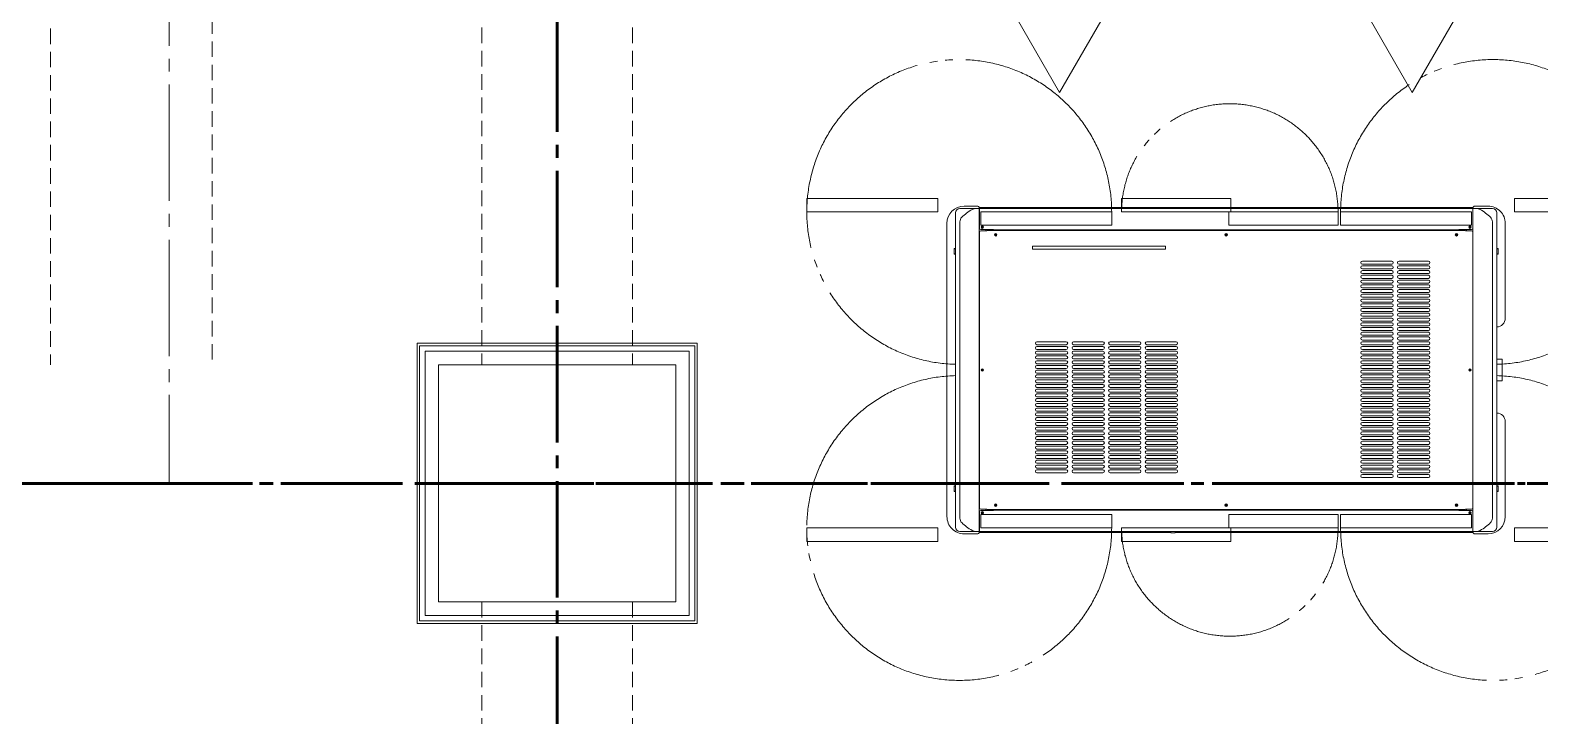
# Model space of a CAD drawing. Units: millimetres at full size, sheet at 1:30. Extents: x -16828 to 149130, y 47892 to 100313.
# Drawn here: x 22963 to 26464, y 54962 to 56552 of the extents above; entities that cross this region are included whole.
import ezdxf

# ---------------------------------------------------------------- set-up
doc = ezdxf.new("R2010")
doc.units = ezdxf.units.MM
doc.header["$LTSCALE"] = 30
for name, pattern in [('CHAIN2', [12, 9, -1, 1, -1]), ('DASHED1', [1.8, 1.2, -0.6]), ('DOUBLE_CHAIN1', [8.8, 5, -1, 0.6, -0.6, 0.6, -1]), ('LONG_DOUBLE_CHAIN', [21.8, 18, -1, 0.6, -0.6, 0.6, -1])]:
    doc.linetypes.add(name, pattern=pattern)
for name, color, linetype, lineweight in [('0-0', 7, 'CHAIN2', 15), ('0-1', 7, 'Continuous', 15), ('2-0_通芯', 7, 'DOUBLE_CHAIN1', 15), ('2-1_躯体', 7, 'Continuous', 15), ('2-3_間仕切り', 7, 'Continuous', 15), ('3-4_AIHO30-厨房機器', 7, 'Continuous', 15), ('3-9_AIHO32-厨房機器補助線', 7, 'LONG_DOUBLE_CHAIN', 15)]:
    doc.layers.add(name, color=color, linetype=linetype, lineweight=lineweight)

msp = doc.modelspace()

# ---------------------------------------------------------------- linework, layer by layer
at = {"layer": '0-0', "color": 1, "lineweight": 60}
for p, q in [((24184.96, 68105.86), (24184.96, 49250.86)), ((-9565.04, 55500.86), (35684.96, 55500.86))]:
    msp.add_line(p, q, dxfattribs=at)
at = {"layer": '0-0'}
msp.add_line((23284.96, 66505.86), (23284.96, 55500.86), dxfattribs=at)
at = {"layer": '0-0', "linetype": 'DASHED1'}
msp.add_line((23384.96, 63275.86), (23384.96, 55775.86), dxfattribs=at)
at = {"layer": '0-1', "linetype": 'DASHED1'}
for p, q in [((23009.96, 63845.86), (23009.96, 55775.86)), ((24009.96, 57745.86), (24009.96, 55775.86)), ((24359.96, 57745.86), (24359.96, 55775.86)), ((24009.96, 55225.86), (24009.96, 51225.86)), ((24359.96, 55225.86), (24359.96, 51225.86))]:
    msp.add_line(p, q, dxfattribs=at)
at = {"layer": '0-1'}
for p, q in [((23909.96, 55775.86), (23909.96, 55225.86)), ((23909.96, 55225.86), (24459.96, 55225.86))]:
    msp.add_line(p, q, dxfattribs=at)
msp.add_lwpolyline([(23909.96, 55775.86), (24459.96, 55775.86), (24459.96, 55225.86)], dxfattribs=at)
at = {"layer": '2-0_通芯', "color": 1, "lineweight": 60}
msp.add_line((-10727.74, 55500.86), (35684.96, 55500.86), dxfattribs=at)
at = {"layer": '2-1_躯体'}
for p, q in [((23909.96, 55775.86), (24459.96, 55775.86)), ((23909.96, 55775.86), (23909.96, 55225.86)), ((24459.96, 55775.86), (24459.96, 55225.86)), ((23909.96, 55225.86), (24459.96, 55225.86))]:
    msp.add_line(p, q, dxfattribs=at)
at = {"layer": '2-3_間仕切り'}
for p, q in [((23865.96, 55819.86), (23865.96, 55181.86)), ((23865.96, 55181.86), (24503.96, 55181.86))]:
    msp.add_line(p, q, dxfattribs=at)
for points in [[(23859.96, 55825.86), (24509.96, 55825.86), (24509.96, 55175.86)], [(23859.96, 55825.86), (23859.96, 55175.86), (24509.96, 55175.86)], [(23865.96, 55819.86), (24503.96, 55819.86), (24503.96, 55181.86)], [(23878.46, 55807.36), (24491.46, 55807.36), (24491.46, 55194.36)], [(23878.46, 55807.36), (23878.46, 55194.36), (24491.46, 55194.36)]]:
    msp.add_lwpolyline(points, dxfattribs=at)
at = {"layer": '3-4_AIHO30-厨房機器', "linetype": 'LONG_DOUBLE_CHAIN'}
for p, q in [((24763.96, 56161.36), (25067.46, 56161.36)), ((24763.96, 56161.36), (24763.96, 56130.36)), ((25067.46, 56161.36), (25067.46, 56130.36)), ((25747.46, 56161.36), (25747.46, 56130.36)), ((26708.96, 56161.36), (26405.46, 56161.36)), ((26405.46, 56161.36), (26405.46, 56130.36)), ((24763.96, 56130.36), (25067.46, 56130.36)), ((25470.96, 56130.36), (25167.46, 56130.36)), ((25167.46, 56099.36), (25167.46, 56130.36)), ((25470.96, 56099.36), (25470.96, 56130.36)), ((25747.46, 56130.36), (25493.96, 56130.36)), ((25742.46, 56130.36), (25995.96, 56130.36)), ((25742.46, 56099.36), (25742.46, 56130.36)), ((25995.96, 56099.36), (25995.96, 56130.36)), ((26001.96, 56130.36), (26305.46, 56130.36)), ((26001.96, 56099.36), (26001.96, 56130.36)), ((26305.46, 56099.36), (26305.46, 56130.36)), ((26708.96, 56130.36), (26405.46, 56130.36)), ((25470.96, 56099.36), (25167.46, 56099.36)), ((25742.46, 56099.36), (25995.96, 56099.36)), ((26001.96, 56099.36), (26305.46, 56099.36)), ((25470.96, 55428.36), (25167.46, 55428.36)), ((25167.46, 55428.36), (25167.46, 55397.36)), ((25470.96, 55428.36), (25470.96, 55397.36)), ((25742.46, 55428.36), (25995.96, 55428.36)), ((25742.46, 55428.36), (25742.46, 55397.36)), ((25995.96, 55428.36), (25995.96, 55397.36)), ((26001.96, 55428.36), (26305.46, 55428.36)), ((26001.96, 55428.36), (26001.96, 55397.36)), ((26305.46, 55428.36), (26305.46, 55397.36)), ((24763.96, 55397.36), (25067.46, 55397.36)), ((24763.96, 55366.36), (24763.96, 55397.36)), ((25067.46, 55366.36), (25067.46, 55397.36)), ((25470.96, 55397.36), (25167.46, 55397.36)), ((25747.46, 55397.36), (25493.96, 55397.36)), ((25742.46, 55397.36), (25995.96, 55397.36)), ((25747.46, 55366.36), (25747.46, 55397.36)), ((26001.96, 55397.36), (26305.46, 55397.36)), ((26708.96, 55397.36), (26405.46, 55397.36)), ((26405.46, 55366.36), (26405.46, 55397.36)), ((24763.96, 55366.36), (25067.46, 55366.36)), ((26708.96, 55366.36), (26405.46, 55366.36))]:
    msp.add_line(p, q, dxfattribs=at)
at = {"layer": '3-4_AIHO30-厨房機器'}
for p, q in [((25108.96, 56128.36), (25108.96, 55399.36)), ((25118.96, 56138.36), (25163.96, 56138.36)), ((25128.84, 56143.86), (25159.45, 56143.86)), ((25162.22, 56143.02), (25163.16, 56142.4)), ((25163.96, 56140.9), (25163.96, 56138.36)), ((26308.96, 56140.86), (25163.96, 56140.86)), ((25163.96, 56138.36), (25163.96, 55389.36)), ((25164.46, 56137.86), (25163.96, 56137.86)), ((25164.46, 56137.36), (25163.96, 56137.36)), ((25164.46, 56092.56), (25164.46, 56138.36)), ((26308.46, 56138.36), (25164.46, 56138.36)), ((25761.46, 56139.86), (25711.46, 56139.86)), ((26308.46, 56092.56), (26308.46, 56138.36)), ((26308.46, 56137.86), (26308.96, 56137.86)), ((26308.46, 56137.36), (26308.96, 56137.36)), ((26308.96, 56138.36), (26308.96, 56140.9)), ((26308.96, 56138.36), (26353.96, 56138.36)), ((26308.96, 55389.36), (26308.96, 56138.36)), ((26309.76, 56142.4), (26310.7, 56143.02)), ((26343.96, 56143.86), (26313.47, 56143.86)), ((25088.96, 55423.86), (25088.96, 56103.86)), ((25118.96, 55420.22), (25118.96, 56107.5)), ((25167.46, 56089.56), (25196.96, 56089.56)), ((25178.96, 56089.56), (25178.96, 56086.76)), ((25196.96, 56087.36), (25196.96, 56089.56)), ((26275.96, 56088.76), (25196.96, 56088.76)), ((26305.46, 56089.56), (26275.96, 56089.56)), ((26275.96, 56087.36), (26275.96, 56089.56)), ((26293.96, 56086.76), (26293.96, 56089.56)), ((26353.96, 56107.5), (26353.96, 55420.22)), ((26383.96, 55883.86), (26383.96, 56103.86)), ((25163.96, 56072.61), (25164.46, 56072.61)), ((25164.46, 56083.76), (25164.46, 55443.96)), ((25167.46, 56086.76), (25181.46, 56086.76)), ((25181.46, 56087.36), (26291.46, 56087.36)), ((25181.46, 56087.36), (25181.46, 56086.76)), ((25738.06, 56077.56), (25734.86, 56077.56)), ((26291.46, 56087.36), (26291.46, 56086.76)), ((26305.46, 56086.76), (26291.46, 56086.76)), ((26308.46, 56083.76), (26308.46, 55443.96)), ((26308.96, 56072.61), (26308.46, 56072.61)), ((25108.96, 56046.67), (25105.76, 56045.81)), ((25105.76, 56032.31), (25105.76, 56045.81)), ((25108.96, 56045.17), (25105.76, 56043.83)), ((25108.96, 56032.95), (25105.76, 56034.29)), ((25105.76, 56032.31), (25108.96, 56031.45)), ((25163.96, 56053.36), (25164.46, 56053.36)), ((25163.96, 56052.61), (25164.46, 56052.61)), ((25287.46, 56050.86), (25287.46, 56043.86)), ((25595.46, 56050.86), (25287.46, 56050.86)), ((25287.46, 56043.86), (25595.46, 56043.86)), ((25595.46, 56043.86), (25595.46, 56050.86)), ((26308.96, 56053.36), (26308.46, 56053.36)), ((26308.96, 56052.61), (26308.46, 56052.61)), ((26367.16, 56045.81), (26363.96, 56046.67)), ((26363.96, 56045.17), (26367.16, 56043.83)), ((26363.96, 56032.95), (26367.16, 56034.29)), ((26363.96, 56031.45), (26367.16, 56032.31)), ((26367.16, 56045.81), (26367.16, 56032.31)), ((26120.46, 56016.36), (26052.46, 56016.36)), ((26052.46, 56009.36), (26120.46, 56009.36)), ((26120.46, 56005.36), (26052.46, 56005.36)), ((26052.46, 55998.36), (26120.46, 55998.36)), ((26120.46, 55994.36), (26052.46, 55994.36)), ((26052.46, 55987.36), (26120.46, 55987.36)), ((26205.46, 56016.36), (26137.46, 56016.36)), ((26137.46, 56009.36), (26205.46, 56009.36)), ((26205.46, 56005.36), (26137.46, 56005.36)), ((26137.46, 55998.36), (26205.46, 55998.36)), ((26205.46, 55994.36), (26137.46, 55994.36)), ((26137.46, 55987.36), (26205.46, 55987.36)), ((26120.46, 55983.36), (26052.46, 55983.36)), ((26052.46, 55976.36), (26120.46, 55976.36)), ((26120.46, 55972.36), (26052.46, 55972.36)), ((26052.46, 55965.36), (26120.46, 55965.36)), ((26120.46, 55961.36), (26052.46, 55961.36)), ((26052.46, 55954.36), (26120.46, 55954.36)), ((26120.46, 55950.36), (26052.46, 55950.36)), ((26205.46, 55983.36), (26137.46, 55983.36)), ((26137.46, 55976.36), (26205.46, 55976.36)), ((26205.46, 55972.36), (26137.46, 55972.36)), ((26137.46, 55965.36), (26205.46, 55965.36)), ((26205.46, 55961.36), (26137.46, 55961.36)), ((26137.46, 55954.36), (26205.46, 55954.36)), ((26205.46, 55950.36), (26137.46, 55950.36)), ((26052.46, 55943.36), (26120.46, 55943.36)), ((26120.46, 55939.36), (26052.46, 55939.36)), ((26052.46, 55932.36), (26120.46, 55932.36)), ((26120.46, 55928.36), (26052.46, 55928.36)), ((26052.46, 55921.36), (26120.46, 55921.36)), ((26120.46, 55917.36), (26052.46, 55917.36)), ((26137.46, 55943.36), (26205.46, 55943.36)), ((26205.46, 55939.36), (26137.46, 55939.36)), ((26137.46, 55932.36), (26205.46, 55932.36)), ((26205.46, 55928.36), (26137.46, 55928.36)), ((26137.46, 55921.36), (26205.46, 55921.36)), ((26205.46, 55917.36), (26137.46, 55917.36)), ((26052.46, 55910.36), (26120.46, 55910.36)), ((26120.46, 55906.36), (26052.46, 55906.36)), ((26052.46, 55899.36), (26120.46, 55899.36)), ((26120.46, 55895.36), (26052.46, 55895.36)), ((26052.46, 55888.36), (26120.46, 55888.36)), ((26120.46, 55884.36), (26052.46, 55884.36)), ((26137.46, 55910.36), (26205.46, 55910.36)), ((26205.46, 55906.36), (26137.46, 55906.36)), ((26137.46, 55899.36), (26205.46, 55899.36)), ((26205.46, 55895.36), (26137.46, 55895.36)), ((26137.46, 55888.36), (26205.46, 55888.36)), ((26205.46, 55884.36), (26137.46, 55884.36)), ((26052.46, 55877.36), (26120.46, 55877.36)), ((26120.46, 55873.36), (26052.46, 55873.36)), ((26052.46, 55866.36), (26120.46, 55866.36)), ((26120.46, 55862.36), (26052.46, 55862.36)), ((26052.46, 55855.36), (26120.46, 55855.36)), ((26120.46, 55851.36), (26052.46, 55851.36)), ((26052.46, 55844.36), (26120.46, 55844.36)), ((26137.46, 55877.36), (26205.46, 55877.36)), ((26205.46, 55873.36), (26137.46, 55873.36)), ((26137.46, 55866.36), (26205.46, 55866.36)), ((26205.46, 55862.36), (26137.46, 55862.36)), ((26137.46, 55855.36), (26205.46, 55855.36)), ((26205.46, 55851.36), (26137.46, 55851.36)), ((26137.46, 55844.36), (26205.46, 55844.36)), ((25365.46, 55829.36), (25297.46, 55829.36)), ((25297.46, 55822.36), (25365.46, 55822.36)), ((25365.46, 55818.36), (25297.46, 55818.36)), ((25297.46, 55811.36), (25365.46, 55811.36)), ((25450.46, 55829.36), (25382.46, 55829.36)), ((25382.46, 55822.36), (25450.46, 55822.36)), ((25450.46, 55818.36), (25382.46, 55818.36)), ((25382.46, 55811.36), (25450.46, 55811.36)), ((25535.46, 55829.36), (25467.46, 55829.36)), ((25467.46, 55822.36), (25535.46, 55822.36)), ((25535.46, 55818.36), (25467.46, 55818.36)), ((25467.46, 55811.36), (25535.46, 55811.36)), ((25620.46, 55829.36), (25552.46, 55829.36)), ((25552.46, 55822.36), (25620.46, 55822.36)), ((25620.46, 55818.36), (25552.46, 55818.36)), ((25552.46, 55811.36), (25620.46, 55811.36)), ((26120.46, 55840.36), (26052.46, 55840.36)), ((26052.46, 55833.36), (26120.46, 55833.36)), ((26120.46, 55829.36), (26052.46, 55829.36)), ((26052.46, 55822.36), (26120.46, 55822.36)), ((26120.46, 55818.36), (26052.46, 55818.36)), ((26052.46, 55811.36), (26120.46, 55811.36)), ((26205.46, 55840.36), (26137.46, 55840.36)), ((26137.46, 55833.36), (26205.46, 55833.36)), ((26205.46, 55829.36), (26137.46, 55829.36)), ((26137.46, 55822.36), (26205.46, 55822.36)), ((26205.46, 55818.36), (26137.46, 55818.36)), ((26137.46, 55811.36), (26205.46, 55811.36)), ((25365.46, 55807.36), (25297.46, 55807.36)), ((25297.46, 55800.36), (25365.46, 55800.36)), ((25365.46, 55796.36), (25297.46, 55796.36)), ((25297.46, 55789.36), (25365.46, 55789.36)), ((25365.46, 55785.36), (25297.46, 55785.36)), ((25297.46, 55778.36), (25365.46, 55778.36)), ((25365.46, 55774.36), (25297.46, 55774.36)), ((25450.46, 55807.36), (25382.46, 55807.36)), ((25382.46, 55800.36), (25450.46, 55800.36)), ((25450.46, 55796.36), (25382.46, 55796.36)), ((25382.46, 55789.36), (25450.46, 55789.36)), ((25450.46, 55785.36), (25382.46, 55785.36)), ((25382.46, 55778.36), (25450.46, 55778.36)), ((25450.46, 55774.36), (25382.46, 55774.36)), ((25535.46, 55807.36), (25467.46, 55807.36)), ((25467.46, 55800.36), (25535.46, 55800.36)), ((25535.46, 55796.36), (25467.46, 55796.36)), ((25467.46, 55789.36), (25535.46, 55789.36)), ((25535.46, 55785.36), (25467.46, 55785.36)), ((25467.46, 55778.36), (25535.46, 55778.36)), ((25535.46, 55774.36), (25467.46, 55774.36)), ((25620.46, 55807.36), (25552.46, 55807.36)), ((25552.46, 55800.36), (25620.46, 55800.36)), ((25620.46, 55796.36), (25552.46, 55796.36)), ((25552.46, 55789.36), (25620.46, 55789.36)), ((25620.46, 55785.36), (25552.46, 55785.36)), ((25552.46, 55778.36), (25620.46, 55778.36)), ((25620.46, 55774.36), (25552.46, 55774.36)), ((26120.46, 55807.36), (26052.46, 55807.36)), ((26052.46, 55800.36), (26120.46, 55800.36)), ((26120.46, 55796.36), (26052.46, 55796.36)), ((26052.46, 55789.36), (26120.46, 55789.36)), ((26120.46, 55785.36), (26052.46, 55785.36)), ((26052.46, 55778.36), (26120.46, 55778.36)), ((26120.46, 55774.36), (26052.46, 55774.36)), ((26205.46, 55807.36), (26137.46, 55807.36)), ((26137.46, 55800.36), (26205.46, 55800.36)), ((26205.46, 55796.36), (26137.46, 55796.36)), ((26137.46, 55789.36), (26205.46, 55789.36)), ((26205.46, 55785.36), (26137.46, 55785.36)), ((26137.46, 55778.36), (26205.46, 55778.36)), ((26205.46, 55774.36), (26137.46, 55774.36)), ((26376.96, 55788.86), (26363.96, 55788.86)), ((26376.96, 55738.86), (26376.96, 55788.86)), ((25297.46, 55767.36), (25365.46, 55767.36)), ((25365.46, 55763.36), (25297.46, 55763.36)), ((25297.46, 55756.36), (25365.46, 55756.36)), ((25365.46, 55752.36), (25297.46, 55752.36)), ((25297.46, 55745.36), (25365.46, 55745.36)), ((25365.46, 55741.36), (25297.46, 55741.36)), ((25382.46, 55767.36), (25450.46, 55767.36)), ((25450.46, 55763.36), (25382.46, 55763.36)), ((25382.46, 55756.36), (25450.46, 55756.36)), ((25450.46, 55752.36), (25382.46, 55752.36)), ((25382.46, 55745.36), (25450.46, 55745.36)), ((25450.46, 55741.36), (25382.46, 55741.36)), ((25467.46, 55767.36), (25535.46, 55767.36)), ((25535.46, 55763.36), (25467.46, 55763.36)), ((25467.46, 55756.36), (25535.46, 55756.36)), ((25535.46, 55752.36), (25467.46, 55752.36)), ((25467.46, 55745.36), (25535.46, 55745.36)), ((25535.46, 55741.36), (25467.46, 55741.36)), ((25552.46, 55767.36), (25620.46, 55767.36)), ((25620.46, 55763.36), (25552.46, 55763.36)), ((25552.46, 55756.36), (25620.46, 55756.36)), ((25620.46, 55752.36), (25552.46, 55752.36)), ((25552.46, 55745.36), (25620.46, 55745.36)), ((25620.46, 55741.36), (25552.46, 55741.36)), ((26052.46, 55767.36), (26120.46, 55767.36)), ((26120.46, 55763.36), (26052.46, 55763.36)), ((26052.46, 55756.36), (26120.46, 55756.36)), ((26120.46, 55752.36), (26052.46, 55752.36)), ((26052.46, 55745.36), (26120.46, 55745.36)), ((26120.46, 55741.36), (26052.46, 55741.36)), ((26137.46, 55767.36), (26205.46, 55767.36)), ((26205.46, 55763.36), (26137.46, 55763.36)), ((26137.46, 55756.36), (26205.46, 55756.36)), ((26205.46, 55752.36), (26137.46, 55752.36)), ((26137.46, 55745.36), (26205.46, 55745.36)), ((26205.46, 55741.36), (26137.46, 55741.36)), ((26376.96, 55738.86), (26363.96, 55738.86)), ((25297.46, 55734.36), (25365.46, 55734.36)), ((25365.46, 55730.36), (25297.46, 55730.36)), ((25297.46, 55723.36), (25365.46, 55723.36)), ((25365.46, 55719.36), (25297.46, 55719.36)), ((25297.46, 55712.36), (25365.46, 55712.36)), ((25365.46, 55708.36), (25297.46, 55708.36)), ((25382.46, 55734.36), (25450.46, 55734.36)), ((25450.46, 55730.36), (25382.46, 55730.36)), ((25382.46, 55723.36), (25450.46, 55723.36)), ((25450.46, 55719.36), (25382.46, 55719.36)), ((25382.46, 55712.36), (25450.46, 55712.36)), ((25450.46, 55708.36), (25382.46, 55708.36)), ((25467.46, 55734.36), (25535.46, 55734.36)), ((25535.46, 55730.36), (25467.46, 55730.36)), ((25467.46, 55723.36), (25535.46, 55723.36)), ((25535.46, 55719.36), (25467.46, 55719.36)), ((25467.46, 55712.36), (25535.46, 55712.36)), ((25535.46, 55708.36), (25467.46, 55708.36)), ((25552.46, 55734.36), (25620.46, 55734.36)), ((25620.46, 55730.36), (25552.46, 55730.36)), ((25552.46, 55723.36), (25620.46, 55723.36)), ((25620.46, 55719.36), (25552.46, 55719.36)), ((25552.46, 55712.36), (25620.46, 55712.36)), ((25620.46, 55708.36), (25552.46, 55708.36)), ((26052.46, 55734.36), (26120.46, 55734.36)), ((26120.46, 55730.36), (26052.46, 55730.36)), ((26052.46, 55723.36), (26120.46, 55723.36)), ((26120.46, 55719.36), (26052.46, 55719.36)), ((26052.46, 55712.36), (26120.46, 55712.36)), ((26120.46, 55708.36), (26052.46, 55708.36)), ((26137.46, 55734.36), (26205.46, 55734.36)), ((26205.46, 55730.36), (26137.46, 55730.36)), ((26137.46, 55723.36), (26205.46, 55723.36)), ((26205.46, 55719.36), (26137.46, 55719.36)), ((26137.46, 55712.36), (26205.46, 55712.36)), ((26205.46, 55708.36), (26137.46, 55708.36)), ((25297.46, 55701.36), (25365.46, 55701.36)), ((25365.46, 55697.36), (25297.46, 55697.36)), ((25297.46, 55690.36), (25365.46, 55690.36)), ((25365.46, 55686.36), (25297.46, 55686.36)), ((25297.46, 55679.36), (25365.46, 55679.36)), ((25365.46, 55675.36), (25297.46, 55675.36)), ((25297.46, 55668.36), (25365.46, 55668.36)), ((25382.46, 55701.36), (25450.46, 55701.36)), ((25450.46, 55697.36), (25382.46, 55697.36)), ((25382.46, 55690.36), (25450.46, 55690.36)), ((25450.46, 55686.36), (25382.46, 55686.36)), ((25382.46, 55679.36), (25450.46, 55679.36)), ((25450.46, 55675.36), (25382.46, 55675.36)), ((25382.46, 55668.36), (25450.46, 55668.36)), ((25467.46, 55701.36), (25535.46, 55701.36)), ((25535.46, 55697.36), (25467.46, 55697.36)), ((25467.46, 55690.36), (25535.46, 55690.36)), ((25535.46, 55686.36), (25467.46, 55686.36)), ((25467.46, 55679.36), (25535.46, 55679.36)), ((25535.46, 55675.36), (25467.46, 55675.36)), ((25467.46, 55668.36), (25535.46, 55668.36)), ((25552.46, 55701.36), (25620.46, 55701.36)), ((25620.46, 55697.36), (25552.46, 55697.36)), ((25552.46, 55690.36), (25620.46, 55690.36)), ((25620.46, 55686.36), (25552.46, 55686.36)), ((25552.46, 55679.36), (25620.46, 55679.36)), ((25620.46, 55675.36), (25552.46, 55675.36)), ((25552.46, 55668.36), (25620.46, 55668.36)), ((26052.46, 55701.36), (26120.46, 55701.36)), ((26120.46, 55697.36), (26052.46, 55697.36)), ((26052.46, 55690.36), (26120.46, 55690.36)), ((26120.46, 55686.36), (26052.46, 55686.36)), ((26052.46, 55679.36), (26120.46, 55679.36)), ((26120.46, 55675.36), (26052.46, 55675.36)), ((26052.46, 55668.36), (26120.46, 55668.36)), ((26137.46, 55701.36), (26205.46, 55701.36)), ((26205.46, 55697.36), (26137.46, 55697.36)), ((26137.46, 55690.36), (26205.46, 55690.36)), ((26205.46, 55686.36), (26137.46, 55686.36)), ((26137.46, 55679.36), (26205.46, 55679.36)), ((26205.46, 55675.36), (26137.46, 55675.36)), ((26137.46, 55668.36), (26205.46, 55668.36)), ((25365.46, 55664.36), (25297.46, 55664.36)), ((25297.46, 55657.36), (25365.46, 55657.36)), ((25365.46, 55653.36), (25297.46, 55653.36)), ((25297.46, 55646.36), (25365.46, 55646.36)), ((25365.46, 55642.36), (25297.46, 55642.36)), ((25297.46, 55635.36), (25365.46, 55635.36)), ((25450.46, 55664.36), (25382.46, 55664.36)), ((25382.46, 55657.36), (25450.46, 55657.36)), ((25450.46, 55653.36), (25382.46, 55653.36)), ((25382.46, 55646.36), (25450.46, 55646.36)), ((25450.46, 55642.36), (25382.46, 55642.36)), ((25382.46, 55635.36), (25450.46, 55635.36)), ((25535.46, 55664.36), (25467.46, 55664.36)), ((25467.46, 55657.36), (25535.46, 55657.36)), ((25535.46, 55653.36), (25467.46, 55653.36)), ((25467.46, 55646.36), (25535.46, 55646.36)), ((25535.46, 55642.36), (25467.46, 55642.36)), ((25467.46, 55635.36), (25535.46, 55635.36)), ((25620.46, 55664.36), (25552.46, 55664.36)), ((25552.46, 55657.36), (25620.46, 55657.36)), ((25620.46, 55653.36), (25552.46, 55653.36)), ((25552.46, 55646.36), (25620.46, 55646.36)), ((25620.46, 55642.36), (25552.46, 55642.36)), ((25552.46, 55635.36), (25620.46, 55635.36)), ((26120.46, 55664.36), (26052.46, 55664.36)), ((26052.46, 55657.36), (26120.46, 55657.36)), ((26120.46, 55653.36), (26052.46, 55653.36)), ((26052.46, 55646.36), (26120.46, 55646.36)), ((26120.46, 55642.36), (26052.46, 55642.36)), ((26052.46, 55635.36), (26120.46, 55635.36)), ((26205.46, 55664.36), (26137.46, 55664.36)), ((26137.46, 55657.36), (26205.46, 55657.36)), ((26205.46, 55653.36), (26137.46, 55653.36)), ((26137.46, 55646.36), (26205.46, 55646.36)), ((26205.46, 55642.36), (26137.46, 55642.36)), ((26137.46, 55635.36), (26205.46, 55635.36)), ((26383.96, 55643.86), (26383.96, 55423.86)), ((25365.46, 55631.36), (25297.46, 55631.36)), ((25297.46, 55624.36), (25365.46, 55624.36)), ((25365.46, 55620.36), (25297.46, 55620.36)), ((25297.46, 55613.36), (25365.46, 55613.36)), ((25365.46, 55609.36), (25297.46, 55609.36)), ((25297.46, 55602.36), (25365.46, 55602.36)), ((25365.46, 55598.36), (25297.46, 55598.36)), ((25450.46, 55631.36), (25382.46, 55631.36)), ((25382.46, 55624.36), (25450.46, 55624.36)), ((25450.46, 55620.36), (25382.46, 55620.36)), ((25382.46, 55613.36), (25450.46, 55613.36)), ((25450.46, 55609.36), (25382.46, 55609.36)), ((25382.46, 55602.36), (25450.46, 55602.36)), ((25450.46, 55598.36), (25382.46, 55598.36)), ((25535.46, 55631.36), (25467.46, 55631.36)), ((25467.46, 55624.36), (25535.46, 55624.36)), ((25535.46, 55620.36), (25467.46, 55620.36)), ((25467.46, 55613.36), (25535.46, 55613.36)), ((25535.46, 55609.36), (25467.46, 55609.36)), ((25467.46, 55602.36), (25535.46, 55602.36)), ((25535.46, 55598.36), (25467.46, 55598.36)), ((25620.46, 55631.36), (25552.46, 55631.36)), ((25552.46, 55624.36), (25620.46, 55624.36)), ((25620.46, 55620.36), (25552.46, 55620.36)), ((25552.46, 55613.36), (25620.46, 55613.36)), ((25620.46, 55609.36), (25552.46, 55609.36)), ((25552.46, 55602.36), (25620.46, 55602.36)), ((25620.46, 55598.36), (25552.46, 55598.36)), ((26120.46, 55631.36), (26052.46, 55631.36)), ((26052.46, 55624.36), (26120.46, 55624.36)), ((26120.46, 55620.36), (26052.46, 55620.36)), ((26052.46, 55613.36), (26120.46, 55613.36)), ((26120.46, 55609.36), (26052.46, 55609.36)), ((26052.46, 55602.36), (26120.46, 55602.36)), ((26120.46, 55598.36), (26052.46, 55598.36)), ((26205.46, 55631.36), (26137.46, 55631.36)), ((26137.46, 55624.36), (26205.46, 55624.36)), ((26205.46, 55620.36), (26137.46, 55620.36)), ((26137.46, 55613.36), (26205.46, 55613.36)), ((26205.46, 55609.36), (26137.46, 55609.36)), ((26137.46, 55602.36), (26205.46, 55602.36)), ((26205.46, 55598.36), (26137.46, 55598.36)), ((25297.46, 55591.36), (25365.46, 55591.36)), ((25365.46, 55587.36), (25297.46, 55587.36)), ((25297.46, 55580.36), (25365.46, 55580.36)), ((25365.46, 55576.36), (25297.46, 55576.36)), ((25297.46, 55569.36), (25365.46, 55569.36)), ((25365.46, 55565.36), (25297.46, 55565.36)), ((25382.46, 55591.36), (25450.46, 55591.36)), ((25450.46, 55587.36), (25382.46, 55587.36)), ((25382.46, 55580.36), (25450.46, 55580.36)), ((25450.46, 55576.36), (25382.46, 55576.36)), ((25382.46, 55569.36), (25450.46, 55569.36)), ((25450.46, 55565.36), (25382.46, 55565.36)), ((25467.46, 55591.36), (25535.46, 55591.36)), ((25535.46, 55587.36), (25467.46, 55587.36)), ((25467.46, 55580.36), (25535.46, 55580.36)), ((25535.46, 55576.36), (25467.46, 55576.36)), ((25467.46, 55569.36), (25535.46, 55569.36)), ((25535.46, 55565.36), (25467.46, 55565.36)), ((25552.46, 55591.36), (25620.46, 55591.36)), ((25620.46, 55587.36), (25552.46, 55587.36)), ((25552.46, 55580.36), (25620.46, 55580.36)), ((25620.46, 55576.36), (25552.46, 55576.36)), ((25552.46, 55569.36), (25620.46, 55569.36)), ((25620.46, 55565.36), (25552.46, 55565.36)), ((26052.46, 55591.36), (26120.46, 55591.36)), ((26120.46, 55587.36), (26052.46, 55587.36)), ((26052.46, 55580.36), (26120.46, 55580.36)), ((26120.46, 55576.36), (26052.46, 55576.36)), ((26052.46, 55569.36), (26120.46, 55569.36)), ((26120.46, 55565.36), (26052.46, 55565.36)), ((26137.46, 55591.36), (26205.46, 55591.36)), ((26205.46, 55587.36), (26137.46, 55587.36)), ((26137.46, 55580.36), (26205.46, 55580.36)), ((26205.46, 55576.36), (26137.46, 55576.36)), ((26137.46, 55569.36), (26205.46, 55569.36)), ((26205.46, 55565.36), (26137.46, 55565.36)), ((25297.46, 55558.36), (25365.46, 55558.36)), ((25365.46, 55554.36), (25297.46, 55554.36)), ((25297.46, 55547.36), (25365.46, 55547.36)), ((25365.46, 55543.36), (25297.46, 55543.36)), ((25297.46, 55536.36), (25365.46, 55536.36)), ((25365.46, 55532.36), (25297.46, 55532.36)), ((25382.46, 55558.36), (25450.46, 55558.36)), ((25450.46, 55554.36), (25382.46, 55554.36)), ((25382.46, 55547.36), (25450.46, 55547.36)), ((25450.46, 55543.36), (25382.46, 55543.36)), ((25382.46, 55536.36), (25450.46, 55536.36)), ((25450.46, 55532.36), (25382.46, 55532.36)), ((25467.46, 55558.36), (25535.46, 55558.36)), ((25535.46, 55554.36), (25467.46, 55554.36)), ((25467.46, 55547.36), (25535.46, 55547.36)), ((25535.46, 55543.36), (25467.46, 55543.36)), ((25467.46, 55536.36), (25535.46, 55536.36)), ((25535.46, 55532.36), (25467.46, 55532.36)), ((25552.46, 55558.36), (25620.46, 55558.36)), ((25620.46, 55554.36), (25552.46, 55554.36)), ((25552.46, 55547.36), (25620.46, 55547.36)), ((25620.46, 55543.36), (25552.46, 55543.36)), ((25552.46, 55536.36), (25620.46, 55536.36)), ((25620.46, 55532.36), (25552.46, 55532.36)), ((26052.46, 55558.36), (26120.46, 55558.36)), ((26120.46, 55554.36), (26052.46, 55554.36)), ((26052.46, 55547.36), (26120.46, 55547.36)), ((26120.46, 55543.36), (26052.46, 55543.36)), ((26052.46, 55536.36), (26120.46, 55536.36)), ((26120.46, 55532.36), (26052.46, 55532.36)), ((26137.46, 55558.36), (26205.46, 55558.36)), ((26205.46, 55554.36), (26137.46, 55554.36)), ((26137.46, 55547.36), (26205.46, 55547.36)), ((26205.46, 55543.36), (26137.46, 55543.36)), ((26137.46, 55536.36), (26205.46, 55536.36)), ((26205.46, 55532.36), (26137.46, 55532.36)), ((25108.96, 55496.27), (25105.76, 55495.41)), ((25105.76, 55481.91), (25105.76, 55495.41)), ((25108.96, 55494.77), (25105.76, 55493.43)), ((25297.46, 55525.36), (25365.46, 55525.36)), ((25382.46, 55525.36), (25450.46, 55525.36)), ((25467.46, 55525.36), (25535.46, 55525.36)), ((25552.46, 55525.36), (25620.46, 55525.36)), ((26052.46, 55525.36), (26120.46, 55525.36)), ((26120.46, 55521.36), (26052.46, 55521.36)), ((26052.46, 55514.36), (26120.46, 55514.36)), ((26137.46, 55525.36), (26205.46, 55525.36)), ((26205.46, 55521.36), (26137.46, 55521.36)), ((26137.46, 55514.36), (26205.46, 55514.36)), ((26367.16, 55495.41), (26363.96, 55496.27)), ((26363.96, 55494.77), (26367.16, 55493.43)), ((26367.16, 55495.41), (26367.16, 55481.91)), ((25108.96, 55482.55), (25105.76, 55483.89)), ((25105.76, 55481.91), (25108.96, 55481.05)), ((25163.96, 55475.11), (25164.46, 55475.11)), ((25163.96, 55474.36), (25164.46, 55474.36)), ((26308.96, 55475.11), (26308.46, 55475.11)), ((26308.96, 55474.36), (26308.46, 55474.36)), ((26363.96, 55482.55), (26367.16, 55483.89)), ((26363.96, 55481.05), (26367.16, 55481.91)), ((25163.96, 55455.11), (25164.46, 55455.11)), ((25167.46, 55440.96), (25181.46, 55440.96)), ((25167.46, 55438.16), (25196.96, 55438.16)), ((25178.96, 55440.96), (25178.96, 55438.16)), ((25181.46, 55440.36), (25181.46, 55440.96)), ((25181.46, 55440.36), (26291.46, 55440.36)), ((25196.96, 55440.36), (25196.96, 55438.16)), ((25196.96, 55438.96), (26275.96, 55438.96)), ((26275.96, 55440.36), (26275.96, 55438.16)), ((26305.46, 55438.16), (26275.96, 55438.16)), ((26305.46, 55440.96), (26291.46, 55440.96)), ((26291.46, 55440.36), (26291.46, 55440.96)), ((26293.96, 55438.16), (26293.96, 55440.96)), ((26308.96, 55455.11), (26308.46, 55455.11)), ((26308.46, 55435.16), (26308.46, 55389.36)), ((25118.96, 55389.36), (25163.96, 55389.36)), ((25164.46, 55390.36), (25163.96, 55390.36)), ((25164.46, 55389.86), (25163.96, 55389.86)), ((25163.96, 55389.36), (25163.96, 55386.82)), ((25512.96, 55388.36), (25512.96, 55389.36)), ((25512.96, 55388.36), (25583.96, 55388.36)), ((25583.96, 55388.36), (25583.96, 55389.36)), ((25608.46, 55389.36), (25608.46, 55386.36)), ((25618.46, 55389.36), (25618.46, 55386.36)), ((25685.76, 55389.36), (25685.76, 55388.36)), ((25685.76, 55388.36), (25695.16, 55388.36)), ((25695.16, 55389.36), (25695.16, 55388.36)), ((25714.76, 55389.36), (25714.76, 55388.36)), ((25714.76, 55388.36), (25724.16, 55388.36)), ((25724.16, 55389.36), (25724.16, 55388.36)), ((26308.96, 55390.36), (26308.46, 55390.36)), ((26308.46, 55389.86), (26308.96, 55389.86)), ((26308.96, 55389.36), (26353.96, 55389.36)), ((26308.96, 55386.82), (26308.96, 55389.36)), ((25128.85, 55383.86), (25159.45, 55383.86)), ((25162.22, 55384.7), (25163.16, 55385.33)), ((25163.96, 55386.86), (25608.46, 55386.86)), ((25608.46, 55386.36), (25618.46, 55386.36)), ((25618.46, 55386.86), (26308.96, 55386.86)), ((25711.46, 55387.86), (25761.46, 55387.86)), ((26309.76, 55385.33), (26310.7, 55384.7)), ((26344.08, 55383.86), (26313.47, 55383.86))]:
    msp.add_line(p, q, dxfattribs=at)
at = {"layer": '3-4_AIHO30-厨房機器', "linetype": 'LONG_DOUBLE_CHAIN'}
for points in [[(25747.46, 56161.36), (25493.96, 56161.36), (25493.96, 56130.36)], [(25747.46, 55366.36), (25493.96, 55366.36), (25493.96, 55397.36)]]:
    msp.add_lwpolyline(points, dxfattribs=at)
at = {"layer": '3-4_AIHO30-厨房機器'}
for points in [[(26363.96, 55399.36), (26363.96, 55663.86), (26363.96, 55738.86), (26363.96, 55788.86), (26363.96, 55863.86), (26363.96, 56128.36)], [(25164.46, 55435.16), (25164.46, 55389.36), (26308.46, 55389.36)]]:
    msp.add_lwpolyline(points, dxfattribs=at)
for centre, radius in [((25170.96, 56095.36), 3), ((25170.96, 56095.36), 1.6), ((26301.96, 56095.36), 3), ((26301.96, 56095.36), 1.6), ((25201.96, 56077.56), 3), ((25201.96, 56077.56), 1.6), ((25736.46, 56077.56), 3), ((25736.46, 56077.56), 1.6), ((26270.96, 56077.56), 3), ((26270.96, 56077.56), 1.6), ((25170.96, 55763.86), 3), ((25170.96, 55763.86), 1.6), ((26301.96, 55763.86), 3), ((26301.96, 55763.86), 1.6), ((25170.96, 55432.36), 3), ((25170.96, 55432.36), 1.6), ((25201.96, 55450.16), 3), ((25201.96, 55450.16), 1.6), ((25736.46, 55450.16), 3), ((25736.46, 55450.16), 1.6), ((26270.96, 55450.16), 3), ((26270.96, 55450.16), 1.6), ((26301.96, 55432.36), 3), ((26301.96, 55432.36), 1.6)]:
    msp.add_circle(centre, radius, dxfattribs=at)
at = {"layer": '3-4_AIHO30-厨房機器', "linetype": 'LONG_DOUBLE_CHAIN'}
for centre, radius, start, end in [((25117.46, 56130.36), 353.5, 0, 268.62217), ((26355.46, 56130.36), 353.5, 271.37783, 180), ((25744.96, 56130.36), 251, 0, 180), ((25117.46, 55397.36), 353.5, 91.37783, 0), ((26355.46, 55397.36), 353.5, 180, 88.62217), ((25744.96, 55397.36), 251, 180, 0)]:
    msp.add_arc(centre, radius, start, end, dxfattribs=at)
at = {"layer": '3-4_AIHO30-厨房機器'}
for centre, radius, start, end in [((25128.96, 56103.86), 40, 90.17141, 180.00014), ((25118.96, 56128.36), 10, 90, 180), ((25194.54, 56047.88), 100, 118.23261, 135.45343), ((25156.69, 56118.36), 20, 90, 118.23245), ((25159.45, 56138.86), 5, 56.31003, 90), ((25162.16, 56140.9), 1.8, 0.00017, 56.31006), ((25711.46, 56114.86), 25, 90, 109.56084), ((25761.46, 56114.86), 25, 70.43916, 90), ((26310.76, 56140.9), 1.8, 123.69015, 180.00017), ((26313.47, 56138.86), 5, 90.0002, 123.69012), ((26316.23, 56118.36), 20, 61.76739, 90), ((26278.38, 56047.88), 100, 44.54657, 61.76742), ((26343.96, 56103.86), 40, 359.99983, 90.00014), ((26353.96, 56128.36), 10, 0, 90), ((25133.96, 56107.5), 15, 135.45343, 180), ((25167.46, 56092.56), 3, 180, 270), ((25170.96, 56095.36), 2, 255, 195), ((26301.96, 56095.36), 2, 255, 195), ((26305.46, 56092.56), 3, 270, 0), ((26338.96, 56107.5), 15, 0, 44.54657), ((25167.46, 56083.76), 3, 90, 180), ((25201.96, 56077.56), 2, 255, 195), ((25736.46, 56077.56), 2, 255, 195), ((26270.96, 56077.56), 2, 255, 195), ((26305.46, 56083.76), 3, 0, 90), ((26052.46, 56012.86), 3.5, 90, 270), ((26052.46, 56001.86), 3.5, 90, 270), ((26052.46, 55990.86), 3.5, 90, 270), ((26120.46, 56012.86), 3.5, 270, 90), ((26120.46, 56001.86), 3.5, 270, 90), ((26120.46, 55990.86), 3.5, 270, 90), ((26137.46, 56012.86), 3.5, 90, 270), ((26137.46, 56001.86), 3.5, 90, 270), ((26137.46, 55990.86), 3.5, 90, 270), ((26205.46, 56012.86), 3.5, 270, 90), ((26205.46, 56001.86), 3.5, 270, 90), ((26205.46, 55990.86), 3.5, 270, 90), ((26052.46, 55979.86), 3.5, 90, 270), ((26052.46, 55968.86), 3.5, 90, 270), ((26052.46, 55957.86), 3.5, 90, 270), ((26052.46, 55946.86), 3.5, 90, 270), ((26120.46, 55979.86), 3.5, 270, 90), ((26120.46, 55968.86), 3.5, 270, 90), ((26120.46, 55957.86), 3.5, 270, 90), ((26120.46, 55946.86), 3.5, 270, 90), ((26137.46, 55979.86), 3.5, 90, 270), ((26137.46, 55968.86), 3.5, 90, 270), ((26137.46, 55957.86), 3.5, 90, 270), ((26137.46, 55946.86), 3.5, 90, 270), ((26205.46, 55979.86), 3.5, 270, 90), ((26205.46, 55968.86), 3.5, 270, 90), ((26205.46, 55957.86), 3.5, 270, 90), ((26205.46, 55946.86), 3.5, 270, 90), ((26052.46, 55935.86), 3.5, 90, 270), ((26052.46, 55924.86), 3.5, 90, 270), ((26052.46, 55913.86), 3.5, 90, 270), ((26120.46, 55935.86), 3.5, 270, 90), ((26120.46, 55924.86), 3.5, 270, 90), ((26120.46, 55913.86), 3.5, 270, 90), ((26137.46, 55935.86), 3.5, 90, 270), ((26137.46, 55924.86), 3.5, 90, 270), ((26137.46, 55913.86), 3.5, 90, 270), ((26205.46, 55935.86), 3.5, 270, 90), ((26205.46, 55924.86), 3.5, 270, 90), ((26205.46, 55913.86), 3.5, 270, 90), ((26052.46, 55902.86), 3.5, 90, 270), ((26052.46, 55891.86), 3.5, 90, 270), ((26052.46, 55880.86), 3.5, 90, 270), ((26120.46, 55902.86), 3.5, 270, 90), ((26120.46, 55891.86), 3.5, 270, 90), ((26120.46, 55880.86), 3.5, 270, 90), ((26137.46, 55902.86), 3.5, 90, 270), ((26137.46, 55891.86), 3.5, 90, 270), ((26137.46, 55880.86), 3.5, 90, 270), ((26205.46, 55902.86), 3.5, 270, 90), ((26205.46, 55891.86), 3.5, 270, 90), ((26205.46, 55880.86), 3.5, 270, 90), ((26363.96, 55883.86), 20, 270, 0), ((26052.46, 55869.86), 3.5, 90, 270), ((26052.46, 55858.86), 3.5, 90, 270), ((26052.46, 55847.86), 3.5, 90, 270), ((26120.46, 55869.86), 3.5, 270, 90), ((26120.46, 55858.86), 3.5, 270, 90), ((26120.46, 55847.86), 3.5, 270, 90), ((26137.46, 55869.86), 3.5, 90, 270), ((26137.46, 55858.86), 3.5, 90, 270), ((26137.46, 55847.86), 3.5, 90, 270), ((26205.46, 55869.86), 3.5, 270, 90), ((26205.46, 55858.86), 3.5, 270, 90), ((26205.46, 55847.86), 3.5, 270, 90), ((25297.46, 55825.86), 3.5, 90, 270), ((25297.46, 55814.86), 3.5, 90, 270), ((25365.46, 55825.86), 3.5, 270, 90), ((25365.46, 55814.86), 3.5, 270, 90), ((25382.46, 55825.86), 3.5, 90, 270), ((25382.46, 55814.86), 3.5, 90, 270), ((25450.46, 55825.86), 3.5, 270, 90), ((25450.46, 55814.86), 3.5, 270, 90), ((25467.46, 55825.86), 3.5, 90, 270), ((25467.46, 55814.86), 3.5, 90, 270), ((25535.46, 55825.86), 3.5, 270, 90), ((25535.46, 55814.86), 3.5, 270, 90), ((25552.46, 55825.86), 3.5, 90, 270), ((25552.46, 55814.86), 3.5, 90, 270), ((25620.46, 55825.86), 3.5, 270, 90), ((25620.46, 55814.86), 3.5, 270, 90), ((26052.46, 55836.86), 3.5, 90, 270), ((26052.46, 55825.86), 3.5, 90, 270), ((26052.46, 55814.86), 3.5, 90, 270), ((26120.46, 55836.86), 3.5, 270, 90), ((26120.46, 55825.86), 3.5, 270, 90), ((26120.46, 55814.86), 3.5, 270, 90), ((26137.46, 55836.86), 3.5, 90, 270), ((26137.46, 55825.86), 3.5, 90, 270), ((26137.46, 55814.86), 3.5, 90, 270), ((26205.46, 55836.86), 3.5, 270, 90), ((26205.46, 55825.86), 3.5, 270, 90), ((26205.46, 55814.86), 3.5, 270, 90), ((25297.46, 55803.86), 3.5, 90, 270), ((25297.46, 55792.86), 3.5, 90, 270), ((25297.46, 55781.86), 3.5, 90, 270), ((25297.46, 55770.86), 3.5, 90, 270), ((25365.46, 55803.86), 3.5, 270, 90), ((25365.46, 55792.86), 3.5, 270, 90), ((25365.46, 55781.86), 3.5, 270, 90), ((25365.46, 55770.86), 3.5, 270, 90), ((25382.46, 55803.86), 3.5, 90, 270), ((25382.46, 55792.86), 3.5, 90, 270), ((25382.46, 55781.86), 3.5, 90, 270), ((25382.46, 55770.86), 3.5, 90, 270), ((25450.46, 55803.86), 3.5, 270, 90), ((25450.46, 55792.86), 3.5, 270, 90), ((25450.46, 55781.86), 3.5, 270, 90), ((25450.46, 55770.86), 3.5, 270, 90), ((25467.46, 55803.86), 3.5, 90, 270), ((25467.46, 55792.86), 3.5, 90, 270), ((25467.46, 55781.86), 3.5, 90, 270), ((25467.46, 55770.86), 3.5, 90, 270), ((25535.46, 55803.86), 3.5, 270, 90), ((25535.46, 55792.86), 3.5, 270, 90), ((25535.46, 55781.86), 3.5, 270, 90), ((25535.46, 55770.86), 3.5, 270, 90), ((25552.46, 55803.86), 3.5, 90, 270), ((25552.46, 55792.86), 3.5, 90, 270), ((25552.46, 55781.86), 3.5, 90, 270), ((25552.46, 55770.86), 3.5, 90, 270), ((25620.46, 55803.86), 3.5, 270, 90), ((25620.46, 55792.86), 3.5, 270, 90), ((25620.46, 55781.86), 3.5, 270, 90), ((25620.46, 55770.86), 3.5, 270, 90), ((26052.46, 55803.86), 3.5, 90, 270), ((26052.46, 55792.86), 3.5, 90, 270), ((26052.46, 55781.86), 3.5, 90, 270), ((26052.46, 55770.86), 3.5, 90, 270), ((26120.46, 55803.86), 3.5, 270, 90), ((26120.46, 55792.86), 3.5, 270, 90), ((26120.46, 55781.86), 3.5, 270, 90), ((26120.46, 55770.86), 3.5, 270, 90), ((26137.46, 55803.86), 3.5, 90, 270), ((26137.46, 55792.86), 3.5, 90, 270), ((26137.46, 55781.86), 3.5, 90, 270), ((26137.46, 55770.86), 3.5, 90, 270), ((26205.46, 55803.86), 3.5, 270, 90), ((26205.46, 55792.86), 3.5, 270, 90), ((26205.46, 55781.86), 3.5, 270, 90), ((26205.46, 55770.86), 3.5, 270, 90), ((25170.96, 55763.86), 2, 255, 195), ((25297.46, 55759.86), 3.5, 90, 270), ((25297.46, 55748.86), 3.5, 90, 270), ((25297.46, 55737.86), 3.5, 90, 270), ((25365.46, 55759.86), 3.5, 270, 90), ((25365.46, 55748.86), 3.5, 270, 90), ((25365.46, 55737.86), 3.5, 270, 90), ((25382.46, 55759.86), 3.5, 90, 270), ((25382.46, 55748.86), 3.5, 90, 270), ((25382.46, 55737.86), 3.5, 90, 270), ((25450.46, 55759.86), 3.5, 270, 90), ((25450.46, 55748.86), 3.5, 270, 90), ((25450.46, 55737.86), 3.5, 270, 90), ((25467.46, 55759.86), 3.5, 90, 270), ((25467.46, 55748.86), 3.5, 90, 270), ((25467.46, 55737.86), 3.5, 90, 270), ((25535.46, 55759.86), 3.5, 270, 90), ((25535.46, 55748.86), 3.5, 270, 90), ((25535.46, 55737.86), 3.5, 270, 90), ((25552.46, 55759.86), 3.5, 90, 270), ((25552.46, 55748.86), 3.5, 90, 270), ((25552.46, 55737.86), 3.5, 90, 270), ((25620.46, 55759.86), 3.5, 270, 90), ((25620.46, 55748.86), 3.5, 270, 90), ((25620.46, 55737.86), 3.5, 270, 90), ((26052.46, 55759.86), 3.5, 90, 270), ((26052.46, 55748.86), 3.5, 90, 270), ((26052.46, 55737.86), 3.5, 90, 270), ((26120.46, 55759.86), 3.5, 270, 90), ((26120.46, 55748.86), 3.5, 270, 90), ((26120.46, 55737.86), 3.5, 270, 90), ((26137.46, 55759.86), 3.5, 90, 270), ((26137.46, 55748.86), 3.5, 90, 270), ((26137.46, 55737.86), 3.5, 90, 270), ((26206.46, 55763.86), 1.6, 198.2154, 312.24443), ((26205.46, 55759.86), 3.5, 270, 90), ((26205.46, 55748.86), 3.5, 270, 90), ((26205.46, 55737.86), 3.5, 270, 90), ((26301.96, 55763.86), 2, 255, 195), ((25297.46, 55726.86), 3.5, 90, 270), ((25297.46, 55715.86), 3.5, 90, 270), ((25297.46, 55704.86), 3.5, 90, 270), ((25365.46, 55726.86), 3.5, 270, 90), ((25365.46, 55715.86), 3.5, 270, 90), ((25365.46, 55704.86), 3.5, 270, 90), ((25382.46, 55726.86), 3.5, 90, 270), ((25382.46, 55715.86), 3.5, 90, 270), ((25382.46, 55704.86), 3.5, 90, 270), ((25450.46, 55726.86), 3.5, 270, 90), ((25450.46, 55715.86), 3.5, 270, 90), ((25450.46, 55704.86), 3.5, 270, 90), ((25467.46, 55726.86), 3.5, 90, 270), ((25467.46, 55715.86), 3.5, 90, 270), ((25467.46, 55704.86), 3.5, 90, 270), ((25535.46, 55726.86), 3.5, 270, 90), ((25535.46, 55715.86), 3.5, 270, 90), ((25535.46, 55704.86), 3.5, 270, 90), ((25552.46, 55726.86), 3.5, 90, 270), ((25552.46, 55715.86), 3.5, 90, 270), ((25552.46, 55704.86), 3.5, 90, 270), ((25620.46, 55726.86), 3.5, 270, 90), ((25620.46, 55715.86), 3.5, 270, 90), ((25620.46, 55704.86), 3.5, 270, 90), ((26052.46, 55726.86), 3.5, 90, 270), ((26052.46, 55715.86), 3.5, 90, 270), ((26052.46, 55704.86), 3.5, 90, 270), ((26120.46, 55726.86), 3.5, 270, 90), ((26120.46, 55715.86), 3.5, 270, 90), ((26120.46, 55704.86), 3.5, 270, 90), ((26137.46, 55726.86), 3.5, 90, 270), ((26137.46, 55715.86), 3.5, 90, 270), ((26137.46, 55704.86), 3.5, 90, 270), ((26205.46, 55726.86), 3.5, 270, 90), ((26205.46, 55715.86), 3.5, 270, 90), ((26205.46, 55704.86), 3.5, 270, 90), ((25297.46, 55693.86), 3.5, 90, 270), ((25297.46, 55682.86), 3.5, 90, 270), ((25297.46, 55671.86), 3.5, 90, 270), ((25365.46, 55693.86), 3.5, 270, 90), ((25365.46, 55682.86), 3.5, 270, 90), ((25365.46, 55671.86), 3.5, 270, 90), ((25382.46, 55693.86), 3.5, 90, 270), ((25382.46, 55682.86), 3.5, 90, 270), ((25382.46, 55671.86), 3.5, 90, 270), ((25450.46, 55693.86), 3.5, 270, 90), ((25450.46, 55682.86), 3.5, 270, 90), ((25450.46, 55671.86), 3.5, 270, 90), ((25467.46, 55693.86), 3.5, 90, 270), ((25467.46, 55682.86), 3.5, 90, 270), ((25467.46, 55671.86), 3.5, 90, 270), ((25535.46, 55693.86), 3.5, 270, 90), ((25535.46, 55682.86), 3.5, 270, 90), ((25535.46, 55671.86), 3.5, 270, 90), ((25552.46, 55693.86), 3.5, 90, 270), ((25552.46, 55682.86), 3.5, 90, 270), ((25552.46, 55671.86), 3.5, 90, 270), ((25620.46, 55693.86), 3.5, 270, 90), ((25620.46, 55682.86), 3.5, 270, 90), ((25620.46, 55671.86), 3.5, 270, 90), ((26052.46, 55693.86), 3.5, 90, 270), ((26052.46, 55682.86), 3.5, 90, 270), ((26052.46, 55671.86), 3.5, 90, 270), ((26120.46, 55693.86), 3.5, 270, 90), ((26120.46, 55682.86), 3.5, 270, 90), ((26120.46, 55671.86), 3.5, 270, 90), ((26137.46, 55693.86), 3.5, 90, 270), ((26137.46, 55682.86), 3.5, 90, 270), ((26137.46, 55671.86), 3.5, 90, 270), ((26205.46, 55693.86), 3.5, 270, 90), ((26205.46, 55682.86), 3.5, 270, 90), ((26205.46, 55671.86), 3.5, 270, 90), ((25297.46, 55660.86), 3.5, 90, 270), ((25297.46, 55649.86), 3.5, 90, 270), ((25297.46, 55638.86), 3.5, 90, 270), ((25365.46, 55660.86), 3.5, 270, 90), ((25365.46, 55649.86), 3.5, 270, 90), ((25365.46, 55638.86), 3.5, 270, 90), ((25382.46, 55660.86), 3.5, 90, 270), ((25382.46, 55649.86), 3.5, 90, 270), ((25382.46, 55638.86), 3.5, 90, 270), ((25450.46, 55660.86), 3.5, 270, 90), ((25450.46, 55649.86), 3.5, 270, 90), ((25450.46, 55638.86), 3.5, 270, 90), ((25467.46, 55660.86), 3.5, 90, 270), ((25467.46, 55649.86), 3.5, 90, 270), ((25467.46, 55638.86), 3.5, 90, 270), ((25535.46, 55660.86), 3.5, 270, 90), ((25535.46, 55649.86), 3.5, 270, 90), ((25535.46, 55638.86), 3.5, 270, 90), ((25552.46, 55660.86), 3.5, 90, 270), ((25552.46, 55649.86), 3.5, 90, 270), ((25552.46, 55638.86), 3.5, 90, 270), ((25620.46, 55660.86), 3.5, 270, 90), ((25620.46, 55649.86), 3.5, 270, 90), ((25620.46, 55638.86), 3.5, 270, 90), ((26052.46, 55660.86), 3.5, 90, 270), ((26052.46, 55649.86), 3.5, 90, 270), ((26052.46, 55638.86), 3.5, 90, 270), ((26120.46, 55660.86), 3.5, 270, 90), ((26120.46, 55649.86), 3.5, 270, 90), ((26120.46, 55638.86), 3.5, 270, 90), ((26137.46, 55660.86), 3.5, 90, 270), ((26137.46, 55649.86), 3.5, 90, 270), ((26137.46, 55638.86), 3.5, 90, 270), ((26205.46, 55660.86), 3.5, 270, 90), ((26205.46, 55649.86), 3.5, 270, 90), ((26205.46, 55638.86), 3.5, 270, 90), ((26363.96, 55643.86), 20, 0, 90), ((25297.46, 55627.86), 3.5, 90, 270), ((25297.46, 55616.86), 3.5, 90, 270), ((25297.46, 55605.86), 3.5, 90, 270), ((25297.46, 55594.86), 3.5, 90, 270), ((25365.46, 55627.86), 3.5, 270, 90), ((25365.46, 55616.86), 3.5, 270, 90), ((25365.46, 55605.86), 3.5, 270, 90), ((25365.46, 55594.86), 3.5, 270, 90), ((25382.46, 55627.86), 3.5, 90, 270), ((25382.46, 55616.86), 3.5, 90, 270), ((25382.46, 55605.86), 3.5, 90, 270), ((25382.46, 55594.86), 3.5, 90, 270), ((25450.46, 55627.86), 3.5, 270, 90), ((25450.46, 55616.86), 3.5, 270, 90), ((25450.46, 55605.86), 3.5, 270, 90), ((25450.46, 55594.86), 3.5, 270, 90), ((25467.46, 55627.86), 3.5, 90, 270), ((25467.46, 55616.86), 3.5, 90, 270), ((25467.46, 55605.86), 3.5, 90, 270), ((25467.46, 55594.86), 3.5, 90, 270), ((25535.46, 55627.86), 3.5, 270, 90), ((25535.46, 55616.86), 3.5, 270, 90), ((25535.46, 55605.86), 3.5, 270, 90), ((25535.46, 55594.86), 3.5, 270, 90), ((25552.46, 55627.86), 3.5, 90, 270), ((25552.46, 55616.86), 3.5, 90, 270), ((25552.46, 55605.86), 3.5, 90, 270), ((25552.46, 55594.86), 3.5, 90, 270), ((25620.46, 55627.86), 3.5, 270, 90), ((25620.46, 55616.86), 3.5, 270, 90), ((25620.46, 55605.86), 3.5, 270, 90), ((25620.46, 55594.86), 3.5, 270, 90), ((26052.46, 55627.86), 3.5, 90, 270), ((26052.46, 55616.86), 3.5, 90, 270), ((26052.46, 55605.86), 3.5, 90, 270), ((26052.46, 55594.86), 3.5, 90, 270), ((26120.46, 55627.86), 3.5, 270, 90), ((26120.46, 55616.86), 3.5, 270, 90), ((26120.46, 55605.86), 3.5, 270, 90), ((26120.46, 55594.86), 3.5, 270, 90), ((26137.46, 55627.86), 3.5, 90, 270), ((26137.46, 55616.86), 3.5, 90, 270), ((26137.46, 55605.86), 3.5, 90, 270), ((26137.46, 55594.86), 3.5, 90, 270), ((26205.46, 55627.86), 3.5, 270, 90), ((26205.46, 55616.86), 3.5, 270, 90), ((26205.46, 55605.86), 3.5, 270, 90), ((26205.46, 55594.86), 3.5, 270, 90), ((25297.46, 55583.86), 3.5, 90, 270), ((25297.46, 55572.86), 3.5, 90, 270), ((25297.46, 55561.86), 3.5, 90, 270), ((25365.46, 55583.86), 3.5, 270, 90), ((25365.46, 55572.86), 3.5, 270, 90), ((25365.46, 55561.86), 3.5, 270, 90), ((25382.46, 55583.86), 3.5, 90, 270), ((25382.46, 55572.86), 3.5, 90, 270), ((25382.46, 55561.86), 3.5, 90, 270), ((25450.46, 55583.86), 3.5, 270, 90), ((25450.46, 55572.86), 3.5, 270, 90), ((25450.46, 55561.86), 3.5, 270, 90), ((25467.46, 55583.86), 3.5, 90, 270), ((25467.46, 55572.86), 3.5, 90, 270), ((25467.46, 55561.86), 3.5, 90, 270), ((25535.46, 55583.86), 3.5, 270, 90), ((25535.46, 55572.86), 3.5, 270, 90), ((25535.46, 55561.86), 3.5, 270, 90), ((25552.46, 55583.86), 3.5, 90, 270), ((25552.46, 55572.86), 3.5, 90, 270), ((25552.46, 55561.86), 3.5, 90, 270), ((25620.46, 55583.86), 3.5, 270, 90), ((25620.46, 55572.86), 3.5, 270, 90), ((25620.46, 55561.86), 3.5, 270, 90), ((26052.46, 55583.86), 3.5, 90, 270), ((26052.46, 55572.86), 3.5, 90, 270), ((26052.46, 55561.86), 3.5, 90, 270), ((26120.46, 55583.86), 3.5, 270, 90), ((26120.46, 55572.86), 3.5, 270, 90), ((26120.46, 55561.86), 3.5, 270, 90), ((26137.46, 55583.86), 3.5, 90, 270), ((26137.46, 55572.86), 3.5, 90, 270), ((26137.46, 55561.86), 3.5, 90, 270), ((26205.46, 55583.86), 3.5, 270, 90), ((26205.46, 55572.86), 3.5, 270, 90), ((26205.46, 55561.86), 3.5, 270, 90), ((25297.46, 55550.86), 3.5, 90, 270), ((25297.46, 55539.86), 3.5, 90, 270), ((25297.46, 55528.86), 3.5, 90, 270), ((25365.46, 55550.86), 3.5, 270, 90), ((25365.46, 55539.86), 3.5, 270, 90), ((25365.46, 55528.86), 3.5, 270, 90), ((25382.46, 55550.86), 3.5, 90, 270), ((25382.46, 55539.86), 3.5, 90, 270), ((25382.46, 55528.86), 3.5, 90, 270), ((25450.46, 55550.86), 3.5, 270, 90), ((25450.46, 55539.86), 3.5, 270, 90), ((25450.46, 55528.86), 3.5, 270, 90), ((25467.46, 55550.86), 3.5, 90, 270), ((25467.46, 55539.86), 3.5, 90, 270), ((25467.46, 55528.86), 3.5, 90, 270), ((25535.46, 55550.86), 3.5, 270, 90), ((25535.46, 55539.86), 3.5, 270, 90), ((25535.46, 55528.86), 3.5, 270, 90), ((25552.46, 55550.86), 3.5, 90, 270), ((25552.46, 55539.86), 3.5, 90, 270), ((25552.46, 55528.86), 3.5, 90, 270), ((25620.46, 55550.86), 3.5, 270, 90), ((25620.46, 55539.86), 3.5, 270, 90), ((25620.46, 55528.86), 3.5, 270, 90), ((26052.46, 55550.86), 3.5, 90, 270), ((26052.46, 55539.86), 3.5, 90, 270), ((26052.46, 55528.86), 3.5, 90, 270), ((26120.46, 55550.86), 3.5, 270, 90), ((26120.46, 55539.86), 3.5, 270, 90), ((26120.46, 55528.86), 3.5, 270, 90), ((26137.46, 55550.86), 3.5, 90, 270), ((26137.46, 55539.86), 3.5, 90, 270), ((26137.46, 55528.86), 3.5, 90, 270), ((26205.46, 55550.86), 3.5, 270, 90), ((26205.46, 55539.86), 3.5, 270, 90), ((26205.46, 55528.86), 3.5, 270, 90), ((26052.46, 55517.86), 3.5, 90, 270), ((26120.46, 55517.86), 3.5, 270, 90), ((26137.46, 55517.86), 3.5, 90, 270), ((26205.46, 55517.86), 3.5, 270, 90), ((25128.96, 55423.86), 40, 179.99986, 270.00014), ((25167.46, 55443.96), 3, 180, 270), ((25167.46, 55435.16), 3, 90, 180), ((25170.96, 55432.36), 2, 255, 195), ((25201.96, 55450.16), 2, 255, 195), ((25736.46, 55450.16), 2, 255, 195), ((26270.96, 55450.16), 2, 255, 195), ((26301.96, 55432.36), 2, 255, 195), ((26305.46, 55443.96), 3, 270, 0), ((26305.46, 55435.16), 3, 0, 90), ((26343.96, 55423.86), 40, 270.17331, 0.00014), ((25118.96, 55399.36), 10, 180, 270), ((25133.96, 55420.22), 15, 180, 224.54657), ((25194.54, 55479.84), 100, 224.54657, 241.76742), ((25156.69, 55409.36), 20, 241.76739, 270), ((25711.46, 55412.86), 25, 250.43916, 270), ((25761.46, 55412.86), 25, 270, 289.56084), ((26316.23, 55409.36), 20, 270, 298.23245), ((26278.38, 55479.84), 100, 298.23261, 315.45343), ((26338.96, 55420.22), 15, 315.45343, 0), ((26353.96, 55399.36), 10, 270, 0), ((25159.45, 55388.86), 5, 270.0002, 303.69012), ((25162.16, 55386.82), 1.8, 303.69015, 0.00017), ((26310.76, 55386.82), 1.8, 180.00017, 236.31006), ((26313.47, 55388.86), 5, 236.31003, 270)]:
    msp.add_arc(centre, radius, start, end, dxfattribs=at)
at = {"layer": '3-9_AIHO32-厨房機器補助線'}
for points in [[(25213.64, 56643.86), (25350.02, 56407.65), (25486.39, 56643.86)], [(26304.64, 56643.86), (26168.27, 56407.65), (26031.89, 56643.86)]]:
    msp.add_lwpolyline(points, dxfattribs=at)

doc.saveas('drawing.dxf')
